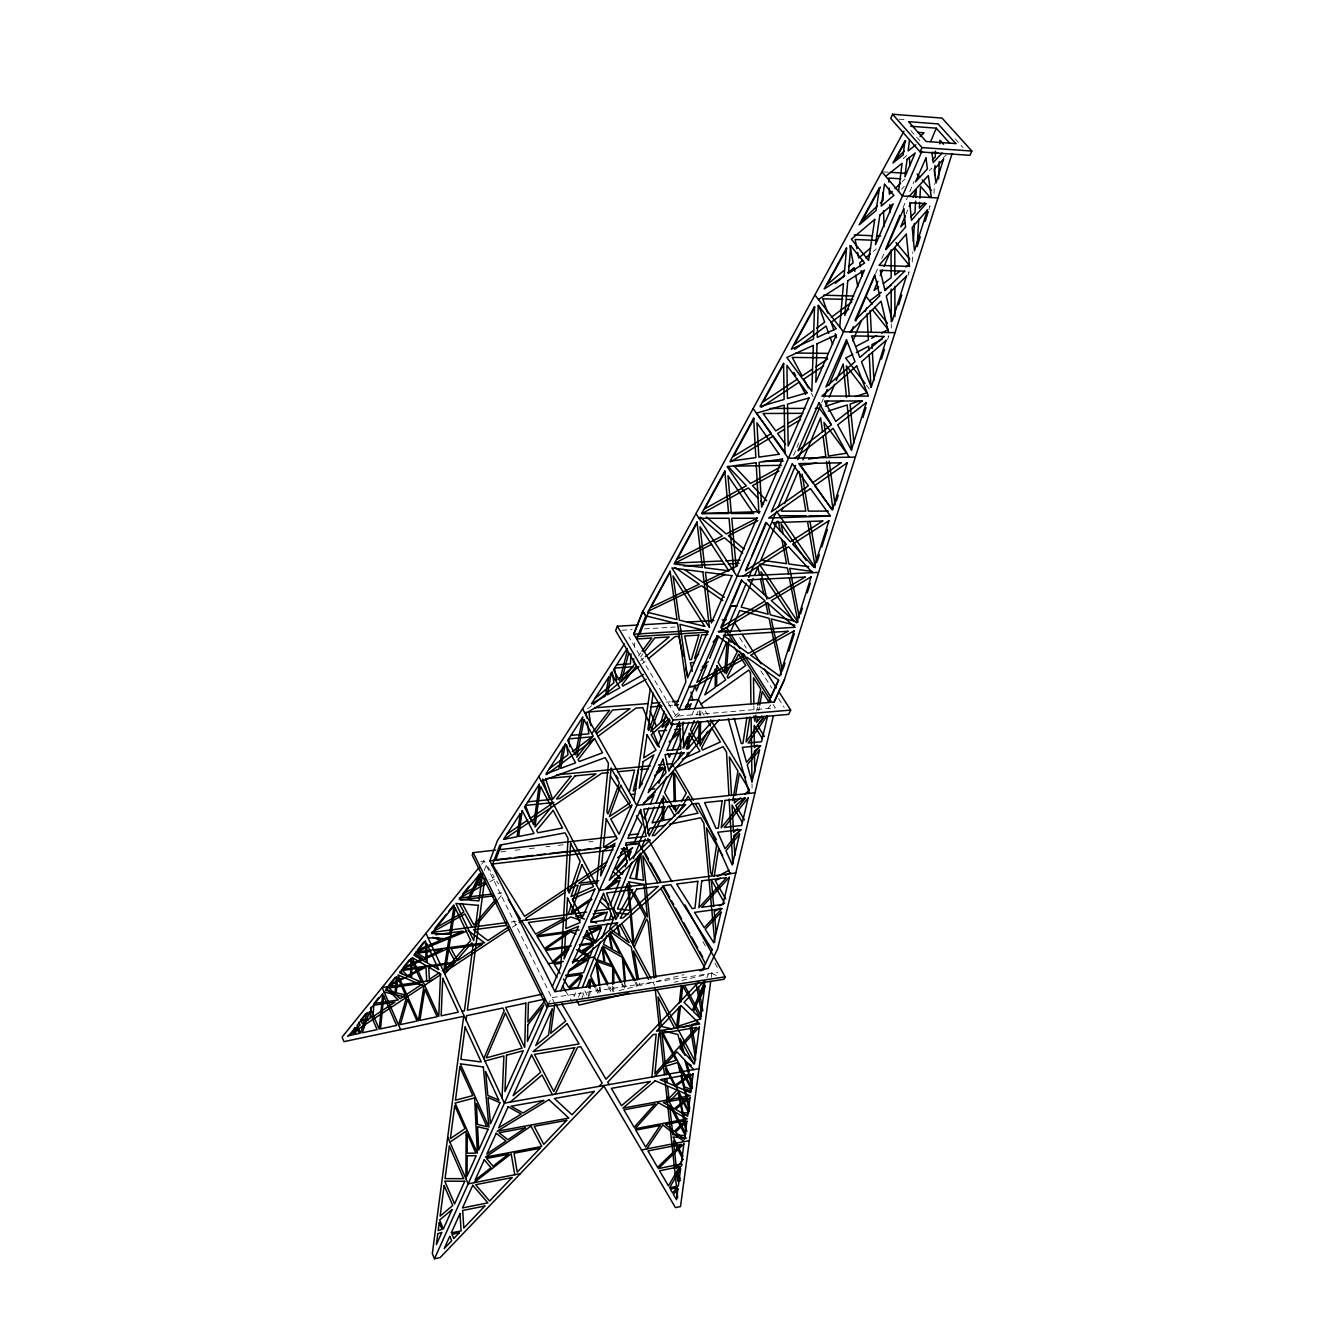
<?xml version="1.0" encoding="UTF-8"?>
<svg xmlns="http://www.w3.org/2000/svg" width="1325" height="1325" viewBox="0 0 1325 1325"><rect width="100%" height="100%" fill="white"/><g stroke="black" fill="none" stroke-linecap="round" stroke-linejoin="round"><path stroke-width="0.75" stroke-dasharray="5 3.75" d="M612.63 986.363L612.597 992.177L609.782 986.711M613.74 991.895L613.757 985.701M699.335 715.682L699.484 709.72M700.759 715.947L700.892 709.985L704.122 715.301M934.009 193.417L934.357 183.43M588.548 998.073L588.896 989.808M589.807 995.903L590.056 990.222M912.213 262.085L912.793 251.899M634.36 646.964L634.576 643.039M711.243 977.353L711.79 973.279L709.786 969.668M756.691 711.194L757.436 707.169M758.695 710.763L759.407 706.888M887.584 339.73L888.81 335.854L885.448 337.577M907.923 275.633L909.149 271.741L905.969 274.093M928.858 209.681L930.084 205.806L927.268 208.605M484.271 870.376L486.457 864.695L494.208 877.084L488.958 879.899M575.646 992.872L574.238 996.433L572.102 992.955M578.545 997.096L580.797 991.365M581.923 998.106L584.043 992.789L584.242 995.936M706.838 977.883L708.378 974.107L696.619 976.923M692.114 714.655L693.671 710.879M696.503 715.069L698.01 711.409M793.576 455.518L799.671 440.828M821.699 402.634L823.289 398.825M875.494 273.762L877.862 268.114M881.787 258.706L884.934 251.17M903.004 207.876L914.002 181.508M906.151 213.855L907.708 210.162M547.738 1004.863L551.829 997.659L717.885 972.351M638.368 656.107L640.82 652.811M640.472 657.067L642.873 653.871M481.604 864.298L484.205 861.084L480.776 859.395M768.202 708.097L770.786 704.917M498.15 899.377L502.026 894.806M902.11 181.807L904.942 179.057M901.447 189.21L904.395 186.345M929.388 170.66L932.187 168.06M943.4 157.642L946.183 155.058M903.137 158.752L908.967 153.369M674.624 716.378L679.212 712.221M675.899 717.521L682.027 711.989M873.324 251.452L876.355 248.901M640.522 660.711L643.702 658.078M591.646 705.712L588.482 708.328L582.536 708.809M642.029 663.974L645.192 661.357M512.411 927.202L517.528 923.807M489.919 881.721L495.302 878.823L498.531 883.99M619.04 990.587L624.34 989.295L621.475 983.796M650.558 982.852L639.611 985.535L638.915 981.477M656.355 981.427L683.998 974.637M674.342 982.272L678.234 981.328M681.911 980.45L694.946 977.32M511.135 922.001L517.181 921.206M497.852 893.348L501.893 892.835M480.76 861.482L484.205 861.084L554.844 1003.77M500.85 851.909L506.995 851.213M515.177 850.269L521.305 849.573M529.503 848.646L535.631 847.95M545.867 846.774L549.958 846.311M558.14 845.383L564.284 844.671M588.83 841.888L592.921 841.408M666.127 702.134L670.218 701.803M668.545 705.513L672.52 705.198M621.806 630.253L632.075 629.64M644.414 628.895L675.22 627.023M883.527 171.902L888.528 172.217M899.029 119.167L905.207 119.647M711.79 973.279L717.007 975.863M955.11 138.827L963.225 147.837M910.822 130.546L920.262 141.212M866.318 385.062L871.171 391.422M739.615 637.623L746.306 648.091M760.798 670.765L771.945 688.205M778.636 698.673L784.218 707.401M773.138 704.486L775.307 707.898L676.065 716.212L628.895 637.027M565.692 991.282L572.185 1001.65M705.298 711.045L707.418 714.556M702.896 941.528L705.894 946.911M714.92 963.076L718.928 970.248M811.215 393.078L813.07 396.572M654.699 985.552L652.943 982.272L654.467 981.891L654.037 977.867M636.215 982.338L638.103 985.916L637.424 982.007M635.139 982.504L637.06 986.164L626.096 988.864L625.731 984.823M622.352 983.713L625.168 989.079L624.638 983.133M608.506 986.959L611.355 992.475M596.863 988.268L599.513 993.435M595.654 988.847L598.204 993.833M584.838 990.785L587.621 996.251M600.092 986.959L600.904 992.972M599.298 987.075L600.126 993.137M753.875 705.844L753.925 709.869M752.02 783.853L752.07 787.961M891.278 323.929L891.294 328.037"/><path stroke-width="1.5" d="M465.903 1178.67L466.118 1131.169L449.904 1142.183M612.63 984.425L612.697 966.985L596.614 961.254M613.773 983.63L613.839 969.171L620.514 981.974M687.261 752.865L687.178 756.923L682.325 759.109M687.36 748.824L687.625 736.65L682.938 748.012M688.652 752.434L688.569 756.293L699.915 751.209L689.083 733.089L688.752 748.559M699.202 721.645L698.673 743.491L690.457 729.76L694.234 720.585M700.61 721.91L700.13 745.909L707.716 731.367M934.638 175.447L934.986 165.459M935.467 151.166L935.268 157.046L932.369 159.745M938.613 178.892L939.226 161.517M939.839 143.878L939.972 140.202L943.615 144.276M502.059 1098.011L503.898 1055.926L484.983 1061.01M588.996 987.754L589.343 979.473L586.346 987.009M590.138 988.334L590.553 978.893L594.793 987.191M630.982 653.788L630.435 663.842L616.705 664.786M913.356 241.713L914.383 223.378M915.625 201.135L914.995 212.497L910.706 216.803M915.84 197.342L916.271 189.757L913.157 197.177M633.466 662.682L633.681 658.74M918.722 218.989L917.165 246.483L920.246 236.794M919.666 202.195L919.335 208.141L924.718 202.758M919.898 198.237L920.56 186.345L930.084 197.359M727.094 642.41L724.676 672.918L718.15 662.483L726.497 642.227M839.735 327.06L843.478 283.533L818.436 299.516M371 1007.248L370.006 1018.643L360.632 1020.051L365.816 1013.658M373.021 1014.834L373.882 1005.195L395.049 1002.064L372.838 1016.755M596.565 885.249L608.457 763.382L605.227 757.618L541.279 781.17M651.9 1077.026L656.173 1034.162L653.142 1034.659L607.728 1082.194L609.136 1084.595M676.644 1026.726L678.88 1007.05M679.327 1003.124L681.348 985.419M680.52 1006.006L678.218 1026.213L700.793 1018.892L682.839 985.8L680.984 1001.965M898.565 191.396L902.093 163.339L885.696 176.291M909.53 139.87L908.138 150.918L915.774 144.856M482.515 873.838L478.938 900.917L469.05 900.089L481.389 873.506M466.069 1020.068L466.648 1015.679L502.904 1008.01L504.196 1010.743L483.824 1058.526M484.768 878.641L467.361 1010.213L542.041 994.164M710.713 981.411L680.52 1206.545L675.468 1207.622L603.952 1086.152L440.182 1257.541L434.484 1258.75L432.331 1253.566L463.684 1016.308L343.937 1041.632L342.065 1037.144L479.021 867.494M520.245 813.6L517.081 836.754L503.55 839.354L520.311 813.517M640.157 853.383L636.613 879.137L643.536 880.247L640.638 853.317M554.645 1004.963L550.687 1033.334L565.642 1021.128L555.904 1004.598M633.946 800.317L650.293 688.47M653.175 693.141L647.908 729.114L648.703 730.456L659.204 702.449M746.936 717.223L742.928 743.457L741.288 743.607L734.249 718.299M749.917 716.825L746.041 742L763.713 716.61M714.208 876.372L718.548 848.431L722.605 855.403M443.743 971.772L448.927 938.762L428.058 937.802M732.808 800.548L737.942 771.051L729.363 756.906L731.466 794.685M734.928 798.992L734.332 803.066L740.41 797.898M735.607 795.05L739.383 773.402L749.519 790.131L744.965 794.006M755.962 715.202L754.869 721.247L753.991 715.914M757.801 705.148L760.716 689.066L753.511 677.704L753.842 703.84M757.635 716.56L756.592 722.357L761.743 716.013M759.755 704.95L762.223 691.435L768.649 701.538M562.91 747.797L558.835 769.08L546.016 773.833L565.129 744.368M582.652 717.322L575.447 754.753L567.613 740.509L582.768 717.156M767.539 716.361L761.527 741.735L748.112 742.977L766.844 716.096M773.419 715.798L717.637 948.882L708.196 968.492L554.877 991.647L489.852 860.869L497.471 840.53L624.473 643.867M629.392 791.472L634.592 770.107L617.665 771.746M638.435 769.742L633.201 791.075L636.298 788.59M627.354 650.757L619.669 680.619L613.409 669.87L627.305 648.438M628.646 653.424L621.425 681.497L634.94 663.61M398.56 1024.987L406.527 997.278L384.118 992.028M660.976 722.224L664.123 711.243M665.912 714.672L662.218 727.475L670.036 720.535M783.108 668.893L784.98 663.013M788.723 651.237L794.321 633.582M800.565 613.889L802.403 608.142M807.256 592.805L810.304 583.232M817.492 560.558L819.347 554.728M821.815 546.943L827.38 529.437M836.357 501.115L838.228 495.219M862.873 417.574L865.987 407.752M881.423 359.141L884.504 349.436M898.648 304.849L901.745 295.111M925.165 221.292L928.229 211.619M676.148 704.917L685.886 681.845L677.605 623.744L645.788 615.843L642.857 611.14L633.747 634.162L679.096 709.852L774.032 702.051L784.466 679.526L952.079 153.65M568.094 914.498L571.423 904.76M572.764 900.884L578.098 885.315L575.166 885.68L568.359 890.185M495.633 850.087L473.141 852.637L472.213 855.172L546.728 1006.669L723.963 979.291L725.156 976.856L684.992 905.008M660.612 704.983L650.625 731.582L666.641 717.123M492.155 865.49L499.807 845.151L565.063 832.845L568.044 838.46L560.872 966.372L552.359 986.595M495.567 860.207L501.132 845.433M480.975 874.285L476.205 886.756L462.723 893.994L469.067 886.16M482.813 874.169L478.457 885.547L485.463 881.787M637.921 625.019L617.351 626.228L615.645 630.617L671.212 724.46L788.673 714.374L790.677 710.101L778.603 691.269M593.467 947.491L590.056 956.186L582.553 951.532L593.087 945.089M603.819 921.157L607.413 911.997L590.95 919.699M610.063 905.257L619.951 880.098L606.8 889.191M623.711 870.508L622.22 874.318L616.605 869.631L631.18 851.495L628.944 857.192M625.201 866.716L627.454 861.002M633.747 634.162L642.956 611.173L903.915 131.258M582.321 987.539L600.324 942.075M601.815 938.348L607.728 923.409M609.202 919.683L611.421 914.084M617.831 916.37L613.641 908.486L631.926 862.327M633.449 858.484L639.544 843.098M639.876 633.83L649.035 610.842L701.405 585.749L722.787 600.573M606.966 935.284L603.422 944.212L611.62 948.915L608.755 933.628M644.281 819.049L648.819 807.869M650.343 804.142L654.119 794.834L643.42 803.397M658.807 783.29L665.382 767.125L654.533 775.854M670.914 753.527L669.373 757.337L667.8 753.544M672.454 749.735L679.41 732.659L669.075 741.967M682.209 725.752L683.717 722.075M688.95 709.206L691.186 703.691L685.075 709.223M709.62 658.359L718.63 636.215L713.082 641.979M705.298 981.676L699.915 994.909L698.441 986.91M704.734 986.827L700.395 997.477L702.863 1010.942M654.335 806.958L638.915 843.594L660.413 882.351M655.875 803.198L666.641 776.881M668.959 771.249L689.033 722.208M694.433 708.991L726.382 630.965L718.266 631.478M892.57 114.232L890.781 118.538L920.13 151.928L969.983 155.323L971.871 151.05L942.058 118.091L892.57 114.232L921.968 147.588L971.871 151.05M678.267 759.391L681.381 751.805M732.427 602.875L741.884 580.068M745.826 570.562L748.989 562.959M751.938 555.854L765.8 522.431M746.323 583.199L727.177 628.464L730.058 633.002L739.764 610.477L769.013 618.295L781.27 674.69M748.708 577.501L775.605 513.057M777.99 507.342L795.48 465.456M797.865 459.742L820.904 404.523M824.084 396.937L827.247 389.351M828.837 385.542L847.056 341.9M851.014 332.409L853.399 326.712M855.768 321.031L874.715 275.65M885.713 249.282L899.857 215.395M930.697 141.543L936.262 128.177L910.722 126.256M753.13 578.628L741.188 607.098L768.119 614.22L765.568 602.477M754.72 574.835L757.9 567.233L759.606 575.067M777.212 521.205L760.881 560.144L786.603 563.672L781.899 539.507M783.025 507.376L781.435 511.152L805.815 511.119L799.207 471.551M784.599 503.599L798.081 471.468M802.917 459.957L820.606 417.789L822.527 432.016M826.171 404.489L827.727 400.812M829.268 397.119L834.684 384.217M836.241 380.523L843.197 363.928L846.46 397.434M852.886 340.84L861.316 320.733M865.159 311.59L866.683 307.93M877.895 281.215L874.02 290.44L878.69 286.978M880.231 275.666L882.549 270.134M884.09 266.441L890.284 251.667M905.372 215.71L900.702 226.84L904.992 222.534M909.265 206.452L910.822 202.742M546.728 1006.669L547.788 1004.135L473.141 852.637M554.877 991.647L672.802 723.632M671.212 724.46L673.067 720.055L617.351 626.228M679.096 709.852L921.869 151.365M560.757 990.752L569.336 970.546L664.09 885.63L670.831 884.769L712.154 949.677M920.13 151.928L921.968 147.588M685.257 709.339L695.078 686.3L746.969 657.25L778.454 679.94L768.169 702.532M722.191 626.94L731.019 606.27L736.866 605.889L731.019 606.27M633.615 844.207L642.078 824.465L636.447 815.836M641.366 848.017L645.242 839.056M647.561 833.673L649.896 828.291L665.514 825.061M704.834 981.56L692.312 1010.478L684.064 1002.313L704.271 981.162M669.589 719.342L657.796 746.091L651.221 734.795L668.893 718.879M634.211 947.11L646.633 919.053L647.975 921.537L654.037 977.867M434.484 1258.75L548.434 1005.195M778.702 680.338L770.984 697.265L743.342 653.838M774.131 702.084L784.466 679.526M555.192 1094.135L577.567 1047.214L580.698 1046.684L602.196 1083.171L599.148 1086.367M702.747 969.32L712.37 949.412M697.861 720.833L683.799 747.731L682.574 722.572M700.014 722.274L686.184 748.708L687.857 748.542L713.38 720.22M670.417 571.671L650.939 607.347L699.202 584.242L674.955 567.448M697.314 522.431L677.323 559.034L722.307 535.979L700.163 517.197M725.057 471.601L704.751 508.8L746.339 485.795L727.972 466.284M753.842 418.899L733.321 456.479L771.365 433.54L756.774 413.533M783.688 364.243L763.117 401.906L797.451 379.066M814.627 307.582L794.321 344.765L813.5 330.505M846.559 249.083L827.148 284.627L843.992 270.449M880.429 187.073L862.062 220.679L877.465 205.739M905.687 140.781L895.783 158.95L904.246 151.133M679.526 805.004L675.651 811.827L675.518 805.749M681.447 801.608L686.284 793.079L674.756 773.303L675.419 801.691M678.417 813.252L688.122 796.226L697.993 813.169L678.764 817.243M727.177 628.464L721.396 628.812M609.98 675.187L612.15 671.825L613.906 682.789L594.743 698.689M646.799 1148.924L662.798 1124.975L684.197 1141.62M682.176 1164.576L676.793 1171.896L680.139 1178.488M642.045 651.171L651.834 638.037L636.696 638.981L645.788 615.843L642.857 611.14M644.066 652.264L654.815 637.838L669.191 636.944L645.308 656.753M636.447 665.829L622.104 684.777L622.866 686.102L643.437 674.508M596.035 731.748L612.548 710.034L630.071 708.627L597.178 733.089M545.304 1000.325L527.913 1022.006L528.393 1002.611L544.525 999.199M615.661 868.836L632.721 847.619L617.483 857.689M378.917 997.477L374.031 1003.522L398.229 999.961L386.254 988.417M395.165 977.403L389.037 984.988L403.578 977.585M409.442 959.797L403.148 967.548L422.774 958.671L414.46 953.586M423.851 941.992L417.441 949.909L440.331 940.502L432.762 937.272M446.31 914.267L435.047 928.179L463.932 912.097L459.394 903.7M448.811 911.169L453.812 904.992M763.548 718.017L757.486 725.438L764.343 736.385M495.268 899.874L473.87 925.049L462.326 903.584M474.814 926.788L496.842 900.901M444.836 974.107L471.816 942.787L473.058 945.387L464.412 1010.843L462.044 1011.356M642.824 804.656L719.326 719.79M654.6 1076.546L676.926 1051.835L693.72 1069.623M942.058 153.038L933.231 162.611L931.872 152.342L937.984 152.756M909.165 196.348L928.345 175.579L931.343 197.591M698.739 982.09L605.972 1079.213L561.833 1003.787M698.706 654.119L694.548 658.459L701.737 634.89L707.898 634.509M676.959 1090.16L668.926 1098.524L667.634 1086.566M669.274 1101.771L678.185 1092.529L685.688 1129.91M605.227 889.506L691.667 803.993L698.722 803.248L730.207 873.672M849.954 331.879L881.042 301.206L888.562 332.558M880.264 203.023L883.063 200.307L882.748 192.854M892.205 191.413L889.39 194.162L889.158 188.133M895.037 188.663L900.702 183.181M920.047 136.541L924.072 132.815L917.993 132.368M685.323 706.689L688.387 703.906M665.216 727.226L668.264 724.444M673.183 736.021L680.851 729.098L674.74 729.628M553.452 962.894L568.673 949.429M702.217 666.889L708.345 661.506M700.908 670.351L706.888 665.1L696.42 690.805L695.145 684.859M510.241 1102.085L542.058 1074.972L552.359 1094.649M744.882 797.7L735.739 805.451L744.451 819.993M848.58 266.59L853.168 262.714L849.838 245.655M870.591 248.04L858.716 258.044L857.656 252.479M835.429 283.335L844.787 275.467M847.901 272.851L854.128 267.617L854.873 271.426M862.691 260.396L859.66 262.946L860.389 266.756M865.738 257.845L870.293 254.019M618.079 679.327L633.234 666.757L614.585 668.065L616.572 680.586M593.219 704.42L638.882 666.574M648.339 658.757L675.104 636.563L678.781 636.348L683.12 656.239M737.793 828.821L733.553 832.315L732.029 805.02L742.414 822.411M740.957 829.798L733.735 835.711L734.828 855.519M639.395 786.089L642.493 783.605M656.455 772.376L662.649 767.39L658.608 767.788M757.403 745.097L754.405 747.515L754.124 725.371L762.388 738.621M647.445 798.296L655.262 792.035M759.192 747.25L754.455 751.043L754.737 772.624M794.785 458.119L833.16 428.356L849.06 457.208M473.919 1182.712L511.185 1153.777L514.746 1174.728M549.395 768.649L568.044 754.77L566.553 744.65M572.35 751.557L592.159 736.832L568.69 738.87L569.849 746.82M816.697 328.136L824.68 322.19L818.833 305.893M831.305 317.288L851.876 302.001M794.785 349.287L826.071 326.049L828.705 333.37M848.745 309.222L831.09 322.323L833.822 330.008M883.361 283.517L891.145 277.737L891.062 249.829M899.493 271.542L894.839 274.987L894.773 247.692L908.784 264.636L905.687 266.938M546.314 774.727L594.395 738.969M597.724 736.518L635.851 708.163L642.757 707.6L659.419 747.25M869.664 300.858L881.241 292.328M884.553 289.877L891.162 285.007M701.041 704.055L748.691 670.135L750.53 673.034L750.944 703.807M591.066 898.598L571.357 912.229L580.747 884.984L597.012 882.963M605.856 888.379L617.351 880.413L613.276 880.926M570.711 914.151L591.944 899.46M506.962 834.104L527.88 819.96M504.924 838.742L601.716 773.287L608.291 772.657M812.341 369.162L802.105 375.969L792.251 357.435L827.33 357.8M815.753 366.893L827.678 358.959M761.229 407.371L799.124 382.18L805.666 394.386M823.587 365.915L803.778 379.099L808.416 387.827M353.841 1029.326L360.135 1025.169L358.793 1022.32M422.128 984.127L400.067 998.735L389.003 988.019L419.727 983.597M439.055 972.931L429.35 979.357L428.72 966.786L453.614 963.292L442.285 970.794M508.535 926.92L487.915 940.584L473.505 929.753L505.902 925.463M606.85 861.846L524.567 916.32L492.138 864.032L613.077 849.905M620.564 852.77L627.421 848.232L621.276 848.944M347.481 1036.299L440.645 974.67M445.763 971.275L508.982 929.454M519.234 922.68L521.719 921.024L557.047 977.452M564.947 892.437L525.81 918.324L526.82 919.931M605.624 865.523L578.793 883.278L598.767 880.794M743.275 575.994L788.557 546.778L812.457 572.665M569.452 969.917L586.362 959.598L572.334 961.619M568.359 971.738L588.847 959.25L583.58 972.666L565.527 975.316M784.317 425.723L775.738 430.907L763.117 413.499L802.933 413.317M787.762 423.652L801.493 415.371M730.307 461.978L773.237 436.107L785.311 452.653M784.648 429.217L777.593 433.474L785.592 444.504M788.176 427.097L800.532 419.661M585.153 713.463L646.12 679.361M433.292 931.525L464.926 913.919L472.081 927.152M780.011 467.178L750.48 483.509L734.232 466.168L781.435 465.29M778.984 471.004L752.501 485.646L766.645 500.751M564.036 918.49L535.598 934.108L528.393 922.482L563.854 917.778M461.183 897.157L486.325 883.642M717.272 876.57L729.048 870.26M720.32 878.044L715.268 880.744L725.686 898.863M725.388 875.361L730.439 872.662M584.789 935.715L598.552 928.461L588.863 929.786M856.082 346.322L868.405 339.929L867.014 313.926M871.651 338.239L876.62 335.656M881.589 333.072L888.214 329.627L872.397 309.719M852.753 354.421L845.648 358.081L865.093 383.472M856.314 352.582L868.736 346.189L868.968 350.297M882.086 339.316L871.999 344.517L872.214 348.508M757.387 518.009L726.266 533.958L706.374 516.998M711.658 544.327L675.137 563.042L721.877 560.988M715.301 542.455L724.427 537.784L742.712 553.287M757.834 520.659L728.386 535.764L744.087 549.146M387.645 986.711L425.987 967.167L426.716 981.096M719.309 905.82L724.676 903.087M720.618 908.238L714.208 911.468L716.196 933.231M737.611 565.841L703.012 582.42L684.512 569.568M725.272 574.321L705.198 583.944L724.411 597.31M591.778 918.457L604.862 912.345L593.169 913.886M466.317 931.359L415.586 952.195L484.553 942.804L468.189 930.581M825.409 406.344L842.799 400.663M855.37 396.572L866.964 392.796L846.41 365.866L849.391 396.423M828.324 411.032L847.205 404.97L851.627 450.417M859.627 400.962L850.12 404.026L853.929 443.063M683.004 1027.422L689.828 1025.235M698.557 1022.42L691.484 1024.705L696.188 1052.249M756.409 413.168L784.201 405.119L784.947 453.432M699.782 970.761L703.741 969.784M628.497 993.253L579.124 1005.095L577.021 1000.905M671.808 818.717L663.825 820.407L663.212 795.928L667.088 802.685M669.423 824.249L700.677 817.79L703.823 823.173L714.738 942.009M520.361 1173.635L468.156 1183.838L447.717 1137.165M641.515 1149.951L689.364 1140.61M699.004 1068.695L504.428 1103.129L425.954 933.231M808.631 459.079L825.823 456.413L823.073 436.091M547.788 1004.135L725.156 976.856M816.548 462.955L800.648 465.357L832.034 509.446M566.272 976.79L581.692 974.504L568.591 987.324L563.44 979.009M560.293 963.358L554.281 964.219L560.044 973.527M432.099 980.318L382.13 987.489L400.597 1029.641M548.384 963.623L563.456 961.453M573.443 960.012L577.452 959.449M581.443 958.869L594.412 957.014L607.893 983.084M571.307 945.835L545.138 949.495L570.628 931.806L575.944 934.092M579.356 944.708L595.455 942.456L583.033 937.139M580.002 945.57L593.434 943.682L581.592 950.936L578.644 949.114M579.24 929.918L536.608 935.715L570.711 916.999L580.367 920.08M589.393 928.527L601.567 926.871L597.707 925.645M430.774 951.367L417.243 953.205L424.712 957.793L442.384 949.777L434.65 950.837M431.536 932.502L507.094 922.531M519.102 920.958L586.627 912.047M594.594 911.004L613.641 908.486M435.693 934.771L463.17 931.127L442.169 939.756L436.968 937.52M583.431 915.177L575.63 916.221L584.491 919.07M735.806 872.96L599.231 890.267L538.811 776.516M459.377 898.118L491.774 894.093M614.75 878.823L620.746 878.077L613.193 871.8M460.388 900.006L493.132 895.915M494.424 859.908L510.771 858.004M514.862 857.54L533.246 855.403M537.337 854.94L545.519 853.979M549.61 853.515L567.994 851.379M572.085 850.915L580.267 849.954M584.358 849.491L590.486 848.778M594.577 848.298L600.705 847.602M606.833 846.89L615.015 845.93M629.325 844.273L637.491 843.329M489.852 860.869L601.136 847.967M605.194 847.503L613.309 846.559M625.499 845.151L638.915 843.594M499.707 849.623L616.224 836.406M628.481 835.015L638.7 833.856M755.002 792.764L636.745 805.302L582.536 708.809M527.88 801.84L549.726 799.604L542.687 779.001M649.101 789.452L654.749 788.872M630.634 794.586L634.741 794.155M640.455 769.543L648.521 768.765M556.848 774.794L650.31 765.817M658.426 765.038L664.521 764.442M666.558 764.243L672.04 763.73L673.763 766.695M570.976 735.358L588.83 733.818L587.273 722.009M591.745 733.57L609.616 710.266L588.963 711.939L590.735 725.702M676.545 726.233L680.321 725.918M666.591 730.34L658.442 731.052L661.606 738.638M673.067 720.055L790.677 710.101M594.61 707.832L647.743 703.592M651.817 703.277L659.999 702.614M672.255 701.637L678.383 701.157M688.602 700.329L698.308 699.567L703.161 707.55M650.409 706.97L661.887 706.059M674.491 705.033L678.466 704.718M694.399 662.483L690.408 662.765L692.279 671.493M633.83 634.211L703.045 629.938M637.01 636.53L708.113 632.108M644.082 624.655L676.992 622.7M687.277 622.088L714.009 620.497M722.241 620.017L726.348 619.769M818.535 572.383L736.965 576.292L695.989 513.653M683.584 565.874L724.609 564.053M728.717 563.87L738.969 563.407M725.934 560.823L740.162 560.193M760.07 511.665L702.217 513.454L748.36 487.931L757.999 498.183M855.304 457.108L788.342 458.218L753.13 408.547M762.852 461.415L783.207 461.067M769.825 408.481L804.904 408.365M815.206 408.332L819.33 408.315L831.173 424.381M828.34 511.086L808.3 511.119L802.122 474.135M699.02 518.29L729.032 518.274L733.768 571.423M779.531 515.707L806.594 515.756M809.078 515.756L829.632 515.806M795.861 353.013L827.91 353.394M894.988 332.674L843.379 331.763L814.892 294.945M842.915 299.317L822.726 298.788L827.81 313.097M846.957 299.433L853.018 299.582M823.438 295.193L853.664 296.022M877.465 240.454L855.155 239.494L856.944 248.769M854.294 234.939L872.446 235.734M876.488 235.916L880.529 236.098M937.951 197.955L902.457 195.984L881.87 171.803M688.884 1113.033L683.004 1112.702L679.427 1094.897L687.94 1111.228M683.468 1115.054L687.543 1115.286M900.901 178.809L888.76 178.08L888.909 182.105M890.532 172.333L906.565 173.327M686.565 1138.076L673.05 1136.966L683.004 1156.377M615.943 912.809L628.232 914.233M808.714 566.719L788.905 564.003L784.632 541.958M759.242 564.036L787.447 568.011L788.607 574.023M811.927 571.456L789.75 568.326L799.356 617.715M671.941 1028.945L661.192 1026.411L658.012 996.864L674.607 1028.068M794.834 625.218L771.183 618.891L782.495 670.864M591.016 921.157L596.697 922.995M690.822 1091.137L685.124 1089.034L689.795 1108.429M691.335 1065.416L686.797 1062.783L689.331 1072.074M576.557 949.727L589.459 957.727M610.494 931.657L631.296 946.878L637.077 980.053M599.645 901.182L608.523 909.165M601.451 897.472L608.622 903.965M400.084 971.341L402.734 973.991M760.765 501.098L763.515 504.03M936.262 128.177L949.843 143.332M917.148 173.989L919.732 176.954M922.316 179.935L931.409 190.419M895.998 242.541L909.728 259.071M866.07 296.353L872.198 304.054M874.748 307.251L887.468 323.234M776.4 511.152L815.256 567.63L807.588 521.735M806.147 560.376L781.121 523.922L783.075 533.942M760.384 565.742L797.965 622.121L789.385 578.031M763.183 575.183L760.931 571.804L766.893 599.165M765.452 578.578L793.642 620.978L770.289 614.8L767.738 603.074M610.543 776.119L630.816 807.19M616.026 775.39L618.146 778.653M639.312 811.364L643.287 817.508M734.713 622.833L740.195 631.379M742.398 634.808L761.047 663.891M764.343 669.026L776.4 687.857M731.168 634.741L740.013 648.621M726.382 630.965L735.077 644.646M739.433 651.486L770.951 701.058M731.036 642.31L728.982 639.081L726.216 673.779L737.197 652.033L734.116 647.163M508.154 899.344L520.477 919.037M562.446 986.098L565.692 991.282M710.614 719.79L745.693 777.477M707.335 720.601L710.564 725.918M693.389 800.317L674.64 768.185L723.152 746.671L726.531 752.236L728.916 794.934M695.476 803.894L716.312 839.586M669.026 806.047L674.822 816.183M723.649 901.298L711.293 879.767L713.744 906.482M647.842 838.559L671.941 881.655M644.563 852.141L648.571 859.378M650.575 862.989L660.612 881.075M663.626 886.491L669.638 897.34M671.659 900.967L673.663 904.577M675.667 908.188L681.679 919.037M683.7 922.664L689.712 933.512M691.716 937.123L697.745 947.971M699.749 951.582L702.763 957.014M662.417 885.961L705.529 963.689M657.829 882.831L642.873 855.801L655.925 977.37M660.827 888.23L704.718 967.498M631.18 887.088L628.315 881.787L643.983 884.371L647.494 917.099L634.062 892.387M684.843 985.866L701.505 1016.54M793.841 372.325L795.646 375.704M621.64 923.508L651.072 978.744M657.332 990.487L677.887 1029.061M678.814 1030.8L694.582 1060.398M619.736 924.9L629.16 942.622L620.133 936.03L617.632 925.098M648.67 979.308L633.598 950.969L638.551 979.44M693.654 1063.859L680.238 1038.668L684.76 1055.28M609.831 932.27L635.271 980.55M692.014 1088.206L661.622 1030.552L677.87 1034.461L682.723 1052.315M634.178 980.682L623.595 960.575L625.383 980.782M621.408 981.908L602.693 946.033L622.336 957.346L624.638 983.133M688.95 1111.294L665.465 1066.294L677.754 1062.517L680.089 1072.256M675.088 1086.566L665.713 1068.613L666.359 1074.592M666.856 1097.083L685.952 1134.018M607.546 985.121L597.111 964.915L599.827 984.955M595.968 986.529L590.668 976.177L596.002 962.778L599.033 985.055M650.078 710.912L656.355 726.034M830.013 337.03L832.647 344.334M835.181 333.85L836.555 337.693M728.27 718.846L749.271 793.377M690.342 1075.801L692.362 1083.237M684.876 1060.248L692.428 1088.024M681.017 1076.132L689.431 1111.145M615.711 919.616L614.8 915.641L609.699 928.427L619.338 935.467L617.069 925.546M760.451 578.992L763.862 594.643M685.737 668.181L687.476 676.131M690.954 692.048L692.677 700.014M683.832 1116.892L686.814 1131.682M855.619 275.236L857.838 286.664M778.388 521.371L780.342 531.441M861.117 270.548L862.211 276.246M696.023 983.183L701.422 1012.482M690.176 1027.256L695.741 1059.801M810.088 521.868L816.879 562.496M829.168 461.05L835.114 505.04M826.502 461.448L832.928 509.098M585.998 712.188L586.76 718.084M666.79 1078.583L667.204 1082.575M655.229 988.947L664.438 1074.641M664.868 1078.716L677.671 1197.651M630.286 914.465L633.035 944.891M909.298 157.41L909.944 165.493M729.131 799.008L732.758 864.082M869.183 354.404L870.956 387.298M870.177 310.613L871.337 332.31M872.413 352.5L873.92 380.441M883.493 210.708L884.156 226.442M889.787 204.547L890.085 212.331M662.169 802.702L662.069 798.727L652.115 822.875L662.616 820.655L662.268 806.693M674.177 801.459L673.448 771.067L664.587 792.582L674.359 809.575L674.259 805.517M751.142 718.183L751.987 781.8M894.872 286.316L894.938 316.526M891.178 289.098L891.278 321.892M467.145 1155.798L467.046 1176.103L476.205 1155.682L467.145 1155.798M467.245 1133.703L467.162 1153.23L475.89 1153.114L467.245 1133.703M715.384 669.208L715.169 687.443L704.817 694.88L715.384 669.208M716.858 665.63L716.61 686.4L725.736 679.858L716.858 665.63M527.847 1024.788L527.433 1041.433L543.797 1004.946L527.847 1024.788M410.965 958.903L410.502 977.502L399.653 972.865L410.965 958.903M411.992 961.188L411.578 977.966L421.516 982.206L411.992 961.188M525.826 1003.157L524.717 1047.462L505.603 1007.431L525.826 1003.157M813.302 345.428L811.861 391.339L786.802 357.468L813.302 345.428M814.527 306.671L813.5 339.084L791.273 349.27L814.527 306.671M817.028 343.738L815.819 382.229L836.307 334.977L817.028 343.738M818.254 305.396L817.227 337.378L836.207 328.683L818.254 305.396M440.546 974.041L438.757 1016.358L412.092 957.511L440.546 974.041M442.732 978.363L441.142 1015.844L458.301 1012.168L442.732 978.363M506.514 1055.23L504.924 1091.618L523.259 1050.725L506.514 1055.23M565.642 931.69L564.102 958.985L578.512 926.274L565.642 931.69M567.531 898.118L565.825 928.577L580.168 922.498L567.531 898.118M570.611 843.296L567.945 890.665L569.237 893.149L580.184 861.366L570.611 843.296M846.543 248.023L844.108 276.196L824.183 288.999L846.543 248.023M847.768 280.801L844.787 315.416L864.397 270.201L847.768 280.801M850.782 245.887L848.414 273.43L864.629 263.013L850.782 245.887M603.074 850.965L600.622 876.024L615.032 843.28L603.074 850.965M606.221 818.684L603.422 847.387L617.119 838.559L606.221 818.684M611.156 768.218L606.883 811.993L607.96 813.947L619.355 782.86L611.156 768.218M382.743 993.733L379.248 1029.144L370.503 1008.838L382.743 993.733M383.737 996.019L380.49 1028.879L396.589 1025.418L383.737 996.019M396.572 976.657L395.016 992.524L385.509 990.322L396.572 976.657M397.732 977.519L396.225 992.806L405.5 994.959L397.732 977.519M658.906 1033.715L654.881 1073.73L696.685 1027.438L658.906 1033.715M697.795 881.324L694.979 908.188L692.13 908.569L676.611 884.023L697.795 881.324M701.737 880.827L698.888 907.658L726.531 877.647L701.737 880.827M904.876 141.146L903.153 154.892L892.951 162.992L904.876 141.146M907.078 159.397L904.876 176.838L915.227 152.955L907.078 159.397M478.358 905.339L473.688 940.617L455.932 903.418L478.358 905.339M437.813 1233.674L436.372 1244.556L441.838 1232.366L437.813 1233.674M439.254 1222.727L438.211 1230.61L442.07 1229.352L439.254 1222.727M444.173 1185.527L440.132 1216.102L452.752 1205.485L444.173 1185.527M449.39 1146.125L445.084 1178.621L463.634 1178.67L449.39 1146.125M454.74 1105.613L450.384 1138.606L464.992 1128.652L454.74 1105.613M459.858 1066.94L455.469 1100.197L472.843 1095.609L459.858 1066.94M465.141 1027.024L460.868 1059.304L481.24 1061.988L465.141 1027.024M677.936 1189.005L676.528 1199.721L673.431 1194.454L677.936 1189.005M680.586 1168.948L678.334 1185.974L669.539 1187.796L680.586 1168.948M683.899 1143.889L681.249 1163.979L658.31 1168.6L683.899 1143.889M686.897 1121.198L684.512 1139.334L675.435 1132.279L686.897 1121.198M690.027 1097.613L687.576 1116.163L675.518 1109.389L690.027 1097.613M693.174 1073.813L690.673 1092.727L675.601 1086.252L693.174 1073.813M699.368 1026.991L694.482 1063.892L679.973 1048.456L699.368 1026.991M704.867 985.386L700.478 1018.561L693.488 1011.654L704.867 985.386M522.183 810.635L518.638 836.456L534.041 833.508L522.183 810.635M638.882 855.271L635.636 878.988L629.806 878.044L638.882 855.271M539.308 784.218L533.693 824.779L524.485 807.058L539.308 784.218M540.534 786.537L534.919 827.131L551.448 807.124L540.534 786.537M552.161 1009.087L548.55 1035.09L535.731 1045.557L552.161 1009.087M722.158 800.731L718.332 828.125L716.03 828.39L704.602 802.619L722.158 800.731M725.057 800.416L721.214 827.794L745.312 798.263L725.057 800.416M643.155 761.593L639.246 788.276L653.954 754.836L643.155 761.593M647.08 734.795L643.685 757.9L656.007 750.165L647.08 734.795M874.748 219.403L868.62 260.462L851.362 239.179L874.748 219.403M879.502 187.637L876.073 210.509L859.163 224.886L879.502 187.637M879.883 215.081L875.427 244.727L893.166 203.835L879.883 215.081M884.504 184.241L881.208 206.137L893.928 195.338L884.504 184.241M716.626 845.168L712.022 875.096L710.647 872.711L706.54 827.827L716.626 845.168M454.111 905.637L449.622 934.258L431.569 933.479L454.111 905.637M455.22 907.94L445.515 969.701L470.69 940.435L455.22 907.94M423.95 986.065L418.402 1020.73L397.98 974.918L423.95 986.065M424.828 989.527L419.876 1020.416L437.134 1016.706L424.828 989.527M608.854 676.909L605.475 695.89L591.414 703.807L608.854 676.909M611.289 673.15L607.43 694.78L619.802 687.824L611.289 673.15M565.344 744.037L560.674 768.384L575.63 762.836L565.344 744.037M583.961 719.641L576.822 757.271L593.186 736.137L583.961 719.641M355.249 1027.653L353.891 1034.593L348.74 1035.703L355.249 1027.653M356.657 1027.653L355.348 1034.278L359.125 1033.467L356.657 1027.653M721.048 912.196L713.794 942.804L705.248 929.289L721.048 912.196M729.346 877.299L722.903 904.428L701.703 907.294L729.346 877.299M739.598 834.088L732.261 864.993L725.984 850.816L739.598 834.088M748.178 797.948L741.652 825.458L724.262 827.446L748.178 797.948M759.54 750.066L751.971 781.949L747.201 764.79L759.54 750.066M407.553 999.58L400.365 1024.606L417.093 1021.012L407.553 999.58M698.822 635.072L691.368 659.618L689.762 659.734L684.661 635.967L698.822 635.072M794.006 630.899L779.68 676.098L750.712 655.146L794.006 630.899M811.148 576.789L796.557 622.866L771.299 600.639L811.148 576.789M828.92 520.758L814.08 567.547L792.615 544.178L828.92 520.758M847.304 462.723L832.332 509.976L814.709 485.629L847.304 462.723M866.368 402.601L851.362 449.92L837.648 424.878L866.368 402.601M886.077 340.393L871.27 387.099L861.482 361.742L886.077 340.393M906.449 276.13L892.222 321.014L886.293 296.022L906.449 276.13M927.401 210.012L914.482 250.789L912.196 227.403L927.401 210.012M943.532 159.116L935.963 183.032L934.125 169.318L943.532 159.116M367.472 1012.582L360.417 1033.185L357.104 1025.384L367.472 1012.582M369.476 1011.853L362.288 1032.788L377.112 1029.608L369.476 1011.853M581.99 864.778L571.025 896.578L593.55 886.591L581.99 864.778M620.729 785.311L609.401 816.581L630.435 802.635L620.729 785.311M582.271 975.978L577.832 987.307L569.386 988.582L582.271 975.978M601.086 928.113L596.167 940.617L585.816 936.162L601.086 928.113M602.063 947.59L597.227 959.731L604.034 962.149L602.063 947.59M627.503 883.808L617.483 908.917L629.905 910.308L627.503 883.808M505.388 1013.211L486.325 1057.847L522.05 1048.191L505.388 1013.211M707.832 631.263L687.609 677.87L679.957 624.34L707.832 631.263M731.947 575.646L711.409 622.982L705.413 572.251L731.947 575.646M756.823 518.257L736.054 566.156L731.781 518.274L756.823 518.257M782.512 459.03L761.61 507.227L759.126 462.293L782.512 459.03M808.995 397.947L788.16 446.012L787.514 404.158L808.995 397.947M717.156 635.768L696.817 682.325L744.633 655.56L717.156 635.768M741.437 580.217L720.767 627.503L765.138 600.97L741.437 580.217M766.496 522.878L745.577 570.727L786.371 544.426L766.496 522.878M792.333 463.717L771.299 511.864L808.399 485.778L792.333 463.717M819.016 402.684L798.031 450.715L831.272 424.928L819.016 402.684M846.493 339.78L825.872 386.983L855.023 361.675L846.493 339.78M874.765 275.07L855.039 320.252L879.75 295.839L874.765 275.07M903.749 208.77L885.895 249.63L905.571 227.088L903.749 208.77M925.96 157.957L915.525 181.807L927.434 168.888L925.96 157.957M594.875 889.092L582.155 917.993L572.317 899.046L594.875 889.092M631.826 805.12L619.057 834.154L610.759 819.049L631.826 805.12M645.424 916.817L633.847 943.052L628.696 885.994L645.424 916.817M587.074 930.498L572.599 963.192L592.772 945.089L587.074 930.498M603.537 893.348L590.735 922.217L613.193 919.202L603.537 893.348M623.81 847.569L609.318 880.297L627.056 862.741L623.81 847.569M640.687 809.459L627.851 838.46L646.12 836.373L640.687 809.459M662.947 759.208L648.157 792.632L666.044 772.757L662.947 759.208M679.46 721.959L666.823 750.497L680.818 749.188L679.46 721.959M452.04 1209.576L443.378 1228.904L439.618 1220.027L452.04 1209.576M464.744 1181.238L454.574 1203.945L444.753 1181.155L464.744 1181.238M488.064 1129.248L478.739 1150.034L477.58 1126.73L488.064 1129.248M499.972 1102.665L490.515 1123.782L488.047 1097.531L499.972 1102.665M449.738 1236.358L444.239 1248.531L451.726 1240.713L449.738 1236.358M459.99 1213.584L451.295 1232.896L461.117 1230.875L459.99 1213.584M472.76 1185.279L462.524 1207.953L487.865 1202.868L472.76 1185.279M484.271 1159.739L475.062 1180.144L490.995 1167.772L484.271 1159.739M496.179 1133.306L486.822 1154.075L506.051 1141.007L496.179 1133.306M508.154 1106.756L498.631 1127.857L521.205 1114.11L508.154 1106.756M531.54 1054.849L513.123 1095.709L540.633 1072.24L531.54 1054.849M479.584 874.218L467.642 899.973L459.278 899.278L479.584 874.218M574.702 1047.694L553.833 1091.535L534.455 1054.369L574.702 1047.694M738.654 654.318L727.21 676.959L728.005 678.234L745.743 665.481L738.654 654.318M711.956 728.203L701.488 748.194L702.581 750.016L720.353 742.033L711.956 728.203M664.852 806.875L649.118 836.025L643.718 809.144L664.852 806.875M667.85 806.561L652.298 835.661L654.683 835.396L685.754 804.639L667.85 806.561M670.119 571.257L647.693 612.349L677.009 619.553L670.119 571.257M696.983 522.05L674.11 563.953L702.349 567.481L696.983 522.05M724.808 471.037L701.571 513.62L728.601 513.52L724.808 471.037M753.66 418.187L730.174 461.216L755.846 457.572L753.66 418.187M783.572 363.398L760.02 406.527L784.118 399.471L783.572 363.398M632.572 889.638L616.142 918.805L606.519 892.967L632.572 889.638M636.646 889.125L620.199 918.258L623.164 917.861L658.293 886.359L636.646 889.125M679.642 1166.729L668.413 1185.875L659.585 1170.77L679.642 1166.729M688.884 686.764L695.078 686.3L688.884 686.764M660.165 1125.472L645.722 1147.102L635.768 1130.109L660.165 1125.472M682.955 1159.441L676.429 1168.368L673.464 1140.908L682.955 1159.441M594.511 738.505L578.114 759.622L579.158 761.511L602.544 752.815L594.511 738.505M570.976 776.268L552.591 799.323L545.585 778.719L570.976 776.268M574.951 775.887L556.55 798.909L559.432 798.611L596.051 773.85L574.951 775.887M425.507 940.965L413.947 955.226L426.186 962.314L425.507 940.965M740.658 829.632L725.073 848.778L717.753 832.266L740.658 829.632M676.86 1187.747L672.57 1192.964L670.317 1189.105L676.86 1187.747M553.171 810.403L536.608 830.394L537.851 832.763L562.512 828.026L553.171 810.403M760.6 745.627L746.538 762.388L742.331 747.333L760.6 745.627M926.059 203.636L911.501 220.298L909.795 202.758L926.059 203.636M906.283 234.161L879.022 265.348L909.53 266.441L906.283 234.161M654.931 1104.073L634.128 1127.293L623.876 1109.803L654.931 1104.073M658.359 1102.731L635.006 1128.784L687.211 1118.88L658.359 1102.731M684.048 752.782L668.529 770.007L665.017 754.554L684.048 752.782M721.893 908.668L704.254 927.732L694.548 912.378L721.893 908.668M459.262 1232.813L453.829 1238.494L451.941 1234.337L459.262 1232.813M484.851 1206.015L463.816 1228.043L462.69 1210.487L484.851 1206.015M512.03 1177.577L489.621 1201.03L475.625 1184.716L512.03 1177.577M539.971 1148.311L517.214 1172.145L514.034 1153.23L539.971 1148.311M566.702 1120.321L543.73 1144.386L534.207 1126.316L566.702 1120.321M594.329 1091.403L571.986 1114.789L554.413 1098.508L594.329 1091.403M680.984 1005.526L656.471 1031.198L699.749 1024.043L680.984 1005.526M649.929 840.083L629.59 860.24L625.897 842.866L649.929 840.083M904.727 271.178L885.017 290.639L880.214 270.333L904.727 271.178M685.34 1120.702L674.276 1131.384L665.432 1124.478L685.34 1120.702M681.315 1144.403L657.564 1167.325L647.958 1150.928L681.315 1144.403M617.632 922.813L595.074 943.036L588.747 926.738L617.632 922.813M569.17 947.093L552.691 961.685L545.685 950.389L569.17 947.093M884.106 336.434L859.842 357.485L851.495 335.888L884.106 336.434M856.679 365.915L821.898 396.092L868.422 396.092L856.679 365.915M650.128 1081.482L621.508 1105.729L611.338 1088.372L650.128 1081.482M655.229 1080.753L622.916 1108.147L690.275 1095.775L655.229 1080.753M567.166 1023.695L533.014 1051.586L579.108 1043.967L567.166 1023.695M687.41 1098.094L674.326 1108.727L663.312 1102.533L687.41 1098.094M862.128 400.978L835.76 421.433L824.597 401.044L862.128 400.978M508.353 1154.323L493.016 1166.215L486.54 1158.464L508.353 1154.323M690.524 1074.277L674.359 1085.722L660.281 1079.66L690.524 1074.277M841.06 462.822L812.656 482.797L798.76 463.601L841.06 462.822M810.469 488.61L768.599 518.042L830.411 516.021L810.469 488.61M567.216 932.734L544.525 948.501L537.287 936.825L567.216 932.734M525.263 1127.956L507.955 1139.715L499.061 1132.776L525.263 1127.956M531.01 1126.167L485.43 1157.139L541.743 1146.473L531.01 1126.167M553.684 802.503L530.265 818.353L525.578 805.401L553.684 802.503M368.052 1019.935L362.338 1023.712L361.079 1020.979L368.052 1019.935M482.234 944.344L457.605 960.642L450.98 948.601L482.234 944.344M822.742 520.973L790.429 541.809L772.856 522.663L822.742 520.973M543.681 1100.429L523.027 1113L511.053 1106.226L543.681 1100.429M548.914 1099.684L497.107 1131.252L568.856 1118.068L548.914 1099.684M805.07 577.087L769.03 598.635L747.731 579.903L805.07 577.087M767.407 602.958L718.796 632.042L795.149 627.272L767.407 602.958M787.994 631.28L748.393 653.457L723.4 635.371L787.994 631.28M423.271 967.548L407.471 975.597L402.369 970.48L423.271 967.548M448.016 948.534L401.492 969.602L455.485 962.049L448.016 948.534M680.172 1180.443L677.82 1181.387L677.058 1174.314L680.172 1180.443M676.098 1060.298L665.183 1063.677L661.937 1033.384L676.098 1060.298M807.091 392.747L787.431 398.494L786.918 365.385L807.091 392.747M474.615 1097.945L455.088 1103.062L477.364 1153.098L474.615 1097.945M846.625 453.2L828.489 455.999L823.951 422.344L846.625 453.2M779.133 454.243L758.844 457.142L756.939 422.824L779.133 454.243M756.128 462.707L727.16 466.731L758.927 513.421L756.128 462.707M753.561 513.438L731.35 513.52L727.972 475.692L753.561 513.438M955.789 143.58L926.142 141.477L908.586 121.668L938.083 123.921L955.789 143.58M685.34 1135.691L672.802 1134.68L669.655 1105.332L685.34 1135.691M728.767 570.793L704.883 567.796L700.014 526.704L728.767 570.793M702.863 571.92L671.908 567.961L709.438 627.537L702.863 571.92M483.327 1066.956L460.272 1063.826L488.991 1127.178L483.327 1066.956M486.904 1126.681L477.464 1124.428L476.42 1103.51L486.904 1126.681M704.751 626.377L679.361 620.133L673.05 575.928L704.751 626.377M611.57 964.832L604.896 962.463L603.007 948.418L611.57 964.832M691.451 1089.448L684.628 1086.931L680.007 1067.718L691.451 1089.448M498.796 1100.114L487.848 1095.411L485.579 1071.412L498.796 1100.114M619.951 953.685L612.432 949.379L609.533 933.877L619.951 953.685M438.658 969.519L427.197 962.894L426.551 943.251L438.658 969.519"/></g></svg>
